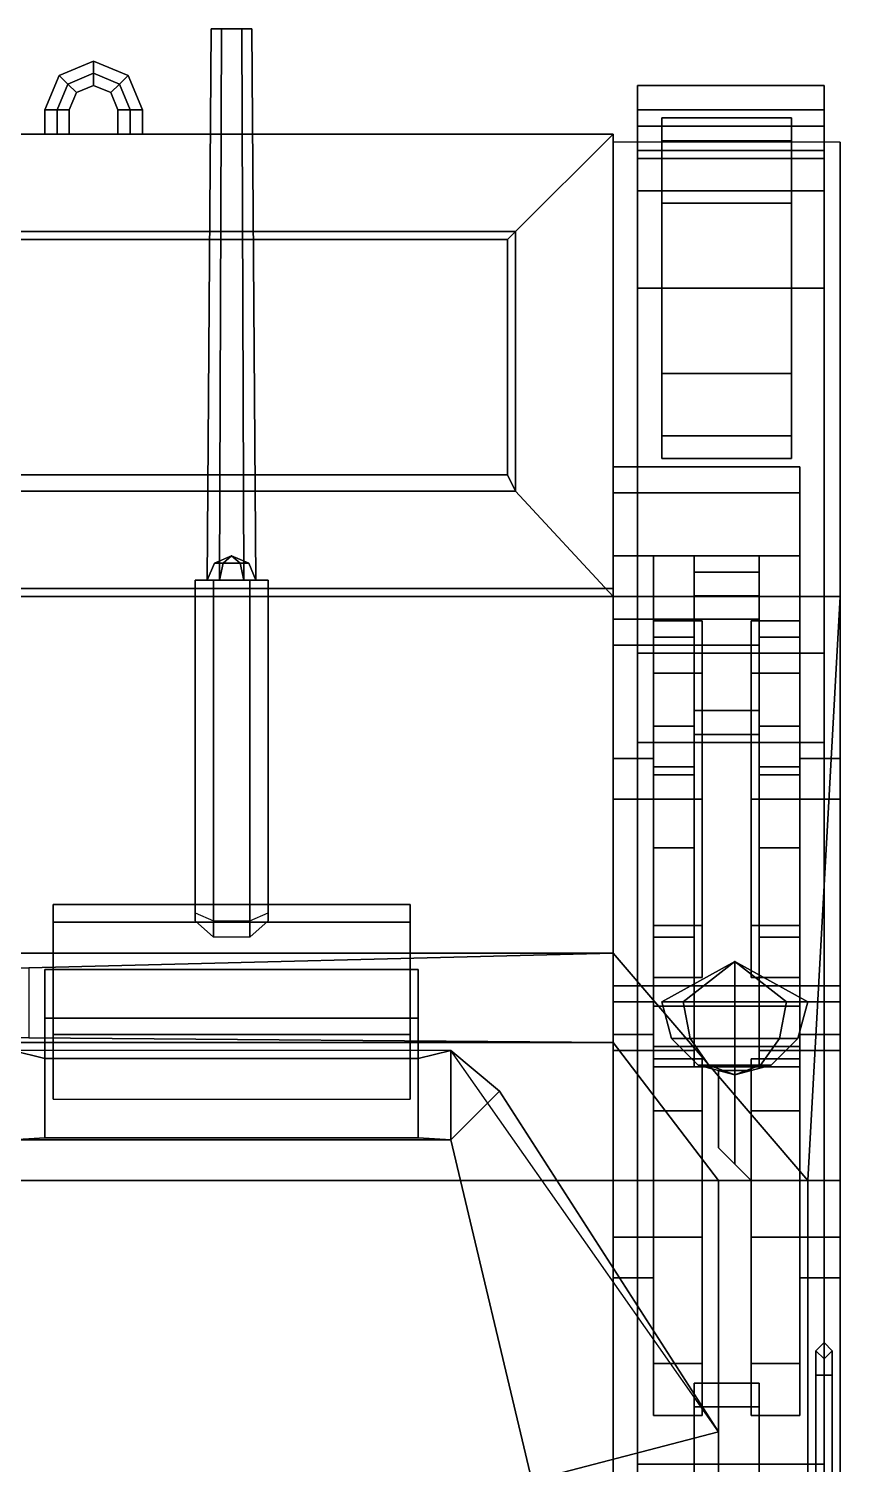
# Model space of a CAD drawing. Header units: millimetres. Extents: x -0.92 to 3, y -1.91 to 7.
# Drawn here: x -0.08 to 0.92, y 0.15 to 1.92 of the extents above; entities that cross this region are included whole.
import ezdxf

# ---------------------------------------------------------------- set-up
doc = ezdxf.new("R2010")
doc.units = ezdxf.units.MM
for name, color, linetype in [('gun', 1, 'Continuous'), ('mudguards', 6, 'Continuous'), ('sleeve', 5, 'Continuous'), ('suspension', 5, 'Continuous'), ('tracks', 3, 'Continuous'), ('turret', 2, 'Continuous'), ('wheels', 2, 'Continuous')]:
    doc.layers.add(name, color=color, linetype=linetype)

msp = doc.modelspace()

# ---------------------------------------------------------------- linework, layer by layer
for points in [[(0, 1.865, 0.635), (0, 1.88, 0.62), (-0.0424, 1.8624, 0.62), (-0.0318, 1.8518, 0.635)], [(0, 1.88, 0.62), (0, 1.865, 0.605), (-0.0318, 1.8518, 0.605), (-0.0424, 1.8624, 0.62)], [(0.0318, 1.8518, 0.635), (0.0424, 1.8624, 0.62), (0, 1.88, 0.62), (0, 1.865, 0.635)], [(0.0424, 1.8624, 0.62), (0.0318, 1.8518, 0.605), (0, 1.865, 0.605), (0, 1.88, 0.62)], [(-0.0318, 1.8518, 0.635), (-0.0424, 1.8624, 0.62), (-0.06, 1.82, 0.62), (-0.045, 1.82, 0.635)], [(-0.0424, 1.8624, 0.62), (-0.0318, 1.8518, 0.605), (-0.045, 1.82, 0.605), (-0.06, 1.82, 0.62)], [(0, 1.865, 0.605), (0, 1.85, 0.62), (-0.0212, 1.8412, 0.62), (-0.0318, 1.8518, 0.605)], [(0, 1.85, 0.62), (0, 1.865, 0.635), (-0.0318, 1.8518, 0.635), (-0.0212, 1.8412, 0.62)], [(0.0318, 1.8518, 0.605), (0.0212, 1.8412, 0.62), (0, 1.85, 0.62), (0, 1.865, 0.605)], [(0.0212, 1.8412, 0.62), (0.0318, 1.8518, 0.635), (0, 1.865, 0.635), (0, 1.85, 0.62)], [(0.045, 1.82, 0.635), (0.06, 1.82, 0.62), (0.0424, 1.8624, 0.62), (0.0318, 1.8518, 0.635)], [(0.06, 1.82, 0.62), (0.045, 1.82, 0.605), (0.0318, 1.8518, 0.605), (0.0424, 1.8624, 0.62)], [(-0.0318, 1.8518, 0.605), (-0.0212, 1.8412, 0.62), (-0.03, 1.82, 0.62), (-0.045, 1.82, 0.605)], [(-0.0212, 1.8412, 0.62), (-0.0318, 1.8518, 0.635), (-0.045, 1.82, 0.635), (-0.03, 1.82, 0.62)], [(0.045, 1.82, 0.605), (0.03, 1.82, 0.62), (0.0212, 1.8412, 0.62), (0.0318, 1.8518, 0.605)], [(0.03, 1.82, 0.62), (0.045, 1.82, 0.635), (0.0318, 1.8518, 0.635), (0.0212, 1.8412, 0.62)], [(-0.06, 1.82, 0.62), (-0.045, 1.82, 0.605), (-0.045, 1.79, 0.605), (-0.06, 1.79, 0.62)], [(-0.045, 1.82, 0.635), (-0.06, 1.82, 0.62), (-0.06, 1.79, 0.62), (-0.045, 1.79, 0.635)], [(-0.03, 1.82, 0.62), (-0.045, 1.82, 0.635), (-0.045, 1.79, 0.635), (-0.03, 1.79, 0.62)], [(-0.045, 1.82, 0.605), (-0.03, 1.82, 0.62), (-0.03, 1.79, 0.62), (-0.045, 1.79, 0.605)], [(0.03, 1.79, 0.62), (0.045, 1.79, 0.635), (0.045, 1.82, 0.635), (0.03, 1.82, 0.62)], [(0.045, 1.79, 0.605), (0.03, 1.79, 0.62), (0.03, 1.82, 0.62), (0.045, 1.82, 0.605)], [(0.06, 1.79, 0.62), (0.045, 1.79, 0.605), (0.045, 1.82, 0.605), (0.06, 1.82, 0.62)], [(0.045, 1.79, 0.635), (0.06, 1.79, 0.62), (0.06, 1.82, 0.62), (0.045, 1.82, 0.635)], [(0.64, 1.79, 0.55), (0.64, 1.23, 0.36), (-0.64, 1.23, 0.36), (-0.64, 1.79, 0.55)], [(0.64, 1.79, 0.76), (0.64, 1.79, 0.55), (-0.64, 1.79, 0.55), (-0.64, 1.79, 0.76)], [(0.52, 1.67, 0.8042), (0.64, 1.79, 0.76), (-0.64, 1.79, 0.76), (-0.52, 1.67, 0.8042)], [(0.52, 1.35, 0.9221), (0.64, 1.22, 0.97), (0.64, 1.79, 0.76), (0.52, 1.67, 0.8042)], [(0.64, -1.53, 0.83), (0.64, -1.53, 0.36), (0.64, 1.23, 0.36), (0.64, 1.79, 0.55)], [(0.64, -0.42, 0.89), (0.64, -1.53, 0.83), (0.64, 1.79, 0.55), (0.64, 1.79, 0.76)], [(0.64, 0.5, 0.94), (0.64, -0.42, 0.89), (0.64, 1.79, 0.76), (0.64, 0.5, 0.94)], [(0.64, 1.01, 0.96), (0.64, 0.5, 0.94), (0.64, 1.79, 0.76), (0.64, 1.01, 0.96)], [(0.64, 1.22, 0.97), (0.64, 1.01, 0.96), (0.64, 1.79, 0.76), (0.64, 1.22, 0.97)], [(0.51, 1.66, 0.83), (0.52, 1.67, 0.8042), (-0.52, 1.67, 0.8042), (-0.51, 1.66, 0.83)], [(0.51, 1.37, 0.94), (0.52, 1.35, 0.9221), (0.52, 1.67, 0.8042), (0.51, 1.66, 0.83)], [(-0.51, 1.66, 0.83), (-0.51, 1.37, 0.94), (0.51, 1.37, 0.94), (0.51, 1.66, 0.83)], [(-0.51, 1.37, 0.94), (-0.52, 1.35, 0.9221), (0.52, 1.35, 0.9221), (0.51, 1.37, 0.94)], [(-0.52, 1.35, 0.9221), (-0.64, 1.22, 0.97), (0.64, 1.22, 0.97), (0.52, 1.35, 0.9221)], [(0.64, 1.23, 0.36), (0.64, -1.53, 0.36), (-0.64, -1.53, 0.36), (-0.64, 1.23, 0.36)], [(0.64, 0.78, 1.13), (0.64, 1.22, 0.97), (-0.64, 1.22, 0.97), (-0.64, 0.78, 1.13)], [(0.64, 0.78, 0.951), (0.64, 0.78, 0.951), (0.64, 1.22, 0.97), (0.64, 0.78, 1.13)], [(-0.08, 0.7622, 1.19), (0.64, 0.78, 1.13), (-0.64, 0.78, 1.13), (-0.52, 0.7622, 1.19)], [(0.64, 0.67, 1.5), (0.64, 0.78, 1.13), (-0.08, 0.7622, 1.19), (-0.08, 0.6759, 1.48)], [(0.77, 0.5, 1.5), (0.88, 0.5, 0.94), (0.64, 0.78, 1.13), (0.64, 0.67, 1.5)], [(0.88, 0.5, 0.94), (0.64, 0.78, 0.951), (0.64, 0.78, 0.951), (0.64, 0.78, 1.13)], [(0.7, 0.72, 1.28), (0.7264, 0.72, 1.3436), (0.79, 0.77, 1.28)], [(0.7264, 0.72, 1.2164), (0.7, 0.72, 1.28), (0.79, 0.77, 1.28)], [(0.79, 0.72, 1.19), (0.7264, 0.72, 1.2164), (0.79, 0.77, 1.28)], [(0.7264, 0.72, 1.3436), (0.79, 0.72, 1.37), (0.79, 0.77, 1.28)], [(0.8536, 0.72, 1.2164), (0.79, 0.72, 1.19), (0.79, 0.77, 1.28)], [(0.79, 0.72, 1.37), (0.8536, 0.72, 1.3436), (0.79, 0.77, 1.28)], [(0.8536, 0.72, 1.3436), (0.88, 0.72, 1.28), (0.79, 0.77, 1.28)], [(0.88, 0.72, 1.28), (0.8536, 0.72, 1.2164), (0.79, 0.77, 1.28)], [(0.7349, 0.675, 1.3351), (0.7264, 0.72, 1.3436), (0.7, 0.72, 1.28), (0.7121, 0.675, 1.28)], [(0.7121, 0.675, 1.28), (0.7, 0.72, 1.28), (0.7264, 0.72, 1.2164), (0.7349, 0.675, 1.2249)], [(0.7349, 0.675, 1.2249), (0.7264, 0.72, 1.2164), (0.79, 0.72, 1.19), (0.79, 0.675, 1.2021)], [(0.79, 0.675, 1.3579), (0.79, 0.72, 1.37), (0.7264, 0.72, 1.3436), (0.7349, 0.675, 1.3351)], [(0.79, 0.675, 1.2021), (0.79, 0.72, 1.19), (0.8536, 0.72, 1.2164), (0.8451, 0.675, 1.2249)], [(0.8451, 0.675, 1.3351), (0.8536, 0.72, 1.3436), (0.79, 0.72, 1.37), (0.79, 0.675, 1.3579)], [(0.8679, 0.675, 1.28), (0.88, 0.72, 1.28), (0.8536, 0.72, 1.3436), (0.8451, 0.675, 1.3351)], [(0.8451, 0.675, 1.2249), (0.8536, 0.72, 1.2164), (0.88, 0.72, 1.28), (0.8679, 0.675, 1.28)], [(0.64, 0.67, 1.5), (-0.08, 0.6759, 1.48), (-0.52, 0.6759, 1.48), (-0.64, 0.67, 1.5)], [(0.745, 0.6421, 1.28), (0.7121, 0.675, 1.28), (0.7349, 0.675, 1.2249), (0.7582, 0.6421, 1.2482)], [(0.7582, 0.6421, 1.3118), (0.7349, 0.675, 1.3351), (0.7121, 0.675, 1.28), (0.745, 0.6421, 1.28)], [(0.79, 0.6421, 1.325), (0.79, 0.675, 1.3579), (0.7349, 0.675, 1.3351), (0.7582, 0.6421, 1.3118)], [(0.7582, 0.6421, 1.2482), (0.7349, 0.675, 1.2249), (0.79, 0.675, 1.2021), (0.79, 0.6421, 1.235)], [(0.8218, 0.6421, 1.3118), (0.8451, 0.675, 1.3351), (0.79, 0.675, 1.3579), (0.79, 0.6421, 1.325)], [(0.79, 0.6421, 1.235), (0.79, 0.675, 1.2021), (0.8451, 0.675, 1.2249), (0.8218, 0.6421, 1.2482)], [(0.8218, 0.6421, 1.2482), (0.8451, 0.675, 1.2249), (0.8679, 0.675, 1.28), (0.835, 0.6421, 1.28)], [(0.835, 0.6421, 1.28), (0.8679, 0.675, 1.28), (0.8451, 0.675, 1.3351), (0.8218, 0.6421, 1.3118)], [(-0.64, 0.67, 1.5), (-0.77, 0.5, 1.5), (0.77, 0.5, 1.5), (0.64, 0.67, 1.5)], [(0.79, 0.63, 1.28), (0.745, 0.6421, 1.28), (0.7582, 0.6421, 1.2482), (0.79, 0.63, 1.28)], [(0.79, 0.63, 1.28), (0.7582, 0.6421, 1.3118), (0.745, 0.6421, 1.28), (0.79, 0.63, 1.28)], [(0.79, 0.63, 1.28), (0.7582, 0.6421, 1.2482), (0.79, 0.6421, 1.235), (0.79, 0.63, 1.28)], [(0.79, 0.63, 1.28), (0.79, 0.6421, 1.325), (0.7582, 0.6421, 1.3118), (0.79, 0.63, 1.28)], [(0.79, 0.63, 1.28), (0.79, 0.6421, 1.235), (0.8218, 0.6421, 1.2482), (0.79, 0.63, 1.28)], [(0.79, 0.63, 1.28), (0.8218, 0.6421, 1.2482), (0.835, 0.6421, 1.28), (0.79, 0.63, 1.28)], [(0.79, 0.63, 1.28), (0.835, 0.6421, 1.28), (0.8218, 0.6421, 1.3118), (0.79, 0.63, 1.28)], [(0.79, 0.63, 1.28), (0.8218, 0.6421, 1.3118), (0.79, 0.6421, 1.325), (0.79, 0.63, 1.28)], [(0.77, 0.6354, 1.28), (0.79, 0.6354, 1.26), (0.79, 0.52, 1.26), (0.77, 0.54, 1.28)], [(0.79, 0.6354, 1.3), (0.77, 0.6354, 1.28), (0.77, 0.54, 1.28), (0.79, 0.52, 1.3)], [(0.79, 0.6354, 1.26), (0.81, 0.6354, 1.28), (0.81, 0.5, 1.28), (0.79, 0.52, 1.26)], [(0.81, 0.6354, 1.28), (0.79, 0.6354, 1.3), (0.79, 0.52, 1.3), (0.81, 0.5, 1.28)], [(-0.77, 0.5, 1.5), (-0.77, -0.42, 1.5), (0.77, -0.42, 1.5), (0.77, 0.5, 1.5)], [(0.77, -0.42, 1.5), (0.88, -0.42, 0.89), (0.88, 0.5, 0.94), (0.77, 0.5, 1.5)], [(0.9, 0.3, 0.58), (0.89, 0.29, 0.58), (0.89, 0.29, 0.92), (0.9, 0.3, 0.92)], [(0.9, 0.26, 0.54), (0.89, 0.26, 0.55), (0.89, 0.29, 0.58), (0.9, 0.3, 0.58)], [(0.89, 0.29, 0.58), (0.9, 0.28, 0.58), (0.9, 0.28, 0.92), (0.89, 0.29, 0.92)], [(0.89, 0.26, 0.55), (0.9, 0.26, 0.56), (0.9, 0.28, 0.58), (0.89, 0.29, 0.58)], [(0.91, 0.29, 0.58), (0.9, 0.3, 0.58), (0.9, 0.3, 0.92), (0.91, 0.29, 0.92)], [(0.91, 0.26, 0.55), (0.9, 0.26, 0.54), (0.9, 0.3, 0.58), (0.91, 0.29, 0.58)], [(0.9, 0.28, 0.58), (0.91, 0.29, 0.58), (0.91, 0.29, 0.92), (0.9, 0.28, 0.92)], [(0.9, 0.26, 0.56), (0.91, 0.26, 0.55), (0.91, 0.29, 0.58), (0.9, 0.28, 0.58)], [(0.89, -0.11, 0.55), (0.9, -0.11, 0.56), (0.9, 0.26, 0.56), (0.89, 0.26, 0.55)], [(0.9, -0.11, 0.54), (0.89, -0.11, 0.55), (0.89, 0.26, 0.55), (0.9, 0.26, 0.54)], [(0.9, -0.11, 0.56), (0.91, -0.11, 0.55), (0.91, 0.26, 0.55), (0.9, 0.26, 0.56)], [(0.91, -0.11, 0.55), (0.9, -0.11, 0.54), (0.9, 0.26, 0.54), (0.91, 0.26, 0.55)]]:
    msp.add_3dface(points)
at = {"layer": 'gun'}
for points in [[(0.155, 1.24, 1.744), (0.14, 1.24, 1.77), (0.145, 1.92, 1.77), (0.1575, 1.92, 1.7483)], [(0.14, 1.24, 1.77), (0.155, 1.24, 1.796), (0.1575, 1.92, 1.7917), (0.145, 1.92, 1.77)], [(0.1575, 1.92, 1.7917), (0.1825, 1.92, 1.7917), (0.195, 1.92, 1.77), (0.145, 1.92, 1.77)], [(0.145, 1.92, 1.77), (0.195, 1.92, 1.77), (0.1825, 1.92, 1.7483), (0.1575, 1.92, 1.7483)], [(0.185, 1.24, 1.744), (0.155, 1.24, 1.744), (0.1575, 1.92, 1.7483), (0.1825, 1.92, 1.7483)], [(0.155, 1.24, 1.796), (0.185, 1.24, 1.796), (0.1825, 1.92, 1.7917), (0.1575, 1.92, 1.7917)], [(0.2, 1.24, 1.77), (0.185, 1.24, 1.744), (0.1825, 1.92, 1.7483), (0.195, 1.92, 1.77)], [(0.185, 1.24, 1.796), (0.2, 1.24, 1.77), (0.195, 1.92, 1.77), (0.1825, 1.92, 1.7917)]]:
    msp.add_3dface(points, dxfattribs=at)
at = {"layer": 'mudguards'}
for points in [[(0.64, 1.78, 1), (0.64, 1.22, 0.97), (0.92, 1.22, 0.97), (0.92, 1.78, 1)], [(0.64, 1.78, 1), (0.64, 1.22, 0.97), (0.64, 1.22, 0.97), (0.64, 1.7021, 0.7924)], [(0.64, 1.7021, 0.7924), (0.64, 1.22, 0.97), (0.64, 1.22, 0.97), (0.64, 1.78, 1)], [(0.92, 1.22, 0.97), (0.92, 1.22, 0.91), (0.92, 1.71, 0.94), (0.92, 1.78, 1)], [(0.64, 1.22, 0.97), (0.64, 0.78, 0.951), (0.88, 0.5, 0.94), (0.92, 1.22, 0.97)], [(0.92, 1.22, 0.97), (0.88, 0.5, 0.94), (0.92, 0.5, 0.94), (0.92, 1.22, 0.97)], [(0.92, 0.5, 0.94), (0.92, 0.54, 0.88), (0.92, 1.22, 0.91), (0.92, 1.22, 0.97)], [(0.92, -0.42, 0.89), (0.92, -0.42, 0.84), (0.92, 0.54, 0.88), (0.92, 0.5, 0.94)], [(0.88, 0.5, 0.94), (0.88, -0.42, 0.89), (0.92, -0.42, 0.89), (0.92, 0.5, 0.94)]]:
    msp.add_3dface(points, dxfattribs=at)
at = {"layer": 'sleeve'}
for points in [[(0.1488, 1.2612, 1.7), (0.14, 1.24, 1.7), (0.155, 1.24, 1.726), (0.1594, 1.2612, 1.7184)], [(0.1594, 1.2612, 1.6816), (0.155, 1.24, 1.674), (0.14, 1.24, 1.7), (0.1488, 1.2612, 1.7)], [(0.17, 1.27, 1.7), (0.1488, 1.2612, 1.7), (0.1594, 1.2612, 1.7184), (0.17, 1.27, 1.7)], [(0.17, 1.27, 1.7), (0.1594, 1.2612, 1.6816), (0.1488, 1.2612, 1.7), (0.17, 1.27, 1.7)], [(0.1594, 1.2612, 1.7184), (0.155, 1.24, 1.726), (0.185, 1.24, 1.726), (0.1806, 1.2612, 1.7184)], [(0.1806, 1.2612, 1.6816), (0.185, 1.24, 1.674), (0.155, 1.24, 1.674), (0.1594, 1.2612, 1.6816)], [(0.17, 1.27, 1.7), (0.1594, 1.2612, 1.7184), (0.1806, 1.2612, 1.7184), (0.17, 1.27, 1.7)], [(0.17, 1.27, 1.7), (0.1806, 1.2612, 1.6816), (0.1594, 1.2612, 1.6816), (0.17, 1.27, 1.7)], [(0.17, 1.27, 1.7), (0.1806, 1.2612, 1.7184), (0.1912, 1.2612, 1.7), (0.17, 1.27, 1.7)], [(0.17, 1.27, 1.7), (0.1912, 1.2612, 1.7), (0.1806, 1.2612, 1.6816), (0.17, 1.27, 1.7)], [(0.1806, 1.2612, 1.7184), (0.185, 1.24, 1.726), (0.2, 1.24, 1.7), (0.1912, 1.2612, 1.7)], [(0.1912, 1.2612, 1.7), (0.2, 1.24, 1.7), (0.185, 1.24, 1.674), (0.1806, 1.2612, 1.6816)], [(0.1475, 1.24, 1.819), (0.125, 1.24, 1.78), (0.125, 0.83, 1.78), (0.1475, 0.82, 1.819)], [(0.125, 1.24, 1.7), (0.1475, 1.24, 1.661), (0.1475, 0.8, 1.661), (0.125, 0.82, 1.7)], [(0.125, 1.24, 1.78), (0.125, 1.24, 1.7), (0.125, 0.82, 1.7), (0.125, 0.83, 1.78)], [(0.215, 1.24, 1.78), (0.125, 1.24, 1.78), (0.1475, 1.24, 1.819), (0.1925, 1.24, 1.819)], [(0.215, 1.24, 1.7), (0.125, 1.24, 1.7), (0.125, 1.24, 1.78), (0.215, 1.24, 1.78)], [(0.1925, 1.24, 1.661), (0.1475, 1.24, 1.661), (0.125, 1.24, 1.7), (0.215, 1.24, 1.7)], [(0.1925, 1.24, 1.819), (0.1475, 1.24, 1.819), (0.1475, 0.82, 1.819), (0.1925, 0.82, 1.819)], [(0.1475, 1.24, 1.661), (0.1925, 1.24, 1.661), (0.1925, 0.8, 1.661), (0.1475, 0.8, 1.661)], [(0.215, 1.24, 1.78), (0.1925, 1.24, 1.819), (0.1925, 0.82, 1.819), (0.215, 0.83, 1.78)], [(0.1925, 1.24, 1.661), (0.215, 1.24, 1.7), (0.215, 0.82, 1.7), (0.1925, 0.8, 1.661)], [(0.215, 1.24, 1.7), (0.215, 1.24, 1.78), (0.215, 0.83, 1.78), (0.215, 0.82, 1.7)], [(0.39, 0.8186, 1.83), (0.39, 0.84, 1.75), (-0.05, 0.84, 1.75), (-0.05, 0.8186, 1.83)], [(0.39, 0.84, 1.75), (0.39, 0.8186, 1.67), (-0.05, 0.8186, 1.67), (-0.05, 0.84, 1.75)], [(-0.05, 0.76, 1.8886), (-0.05, 0.8186, 1.83), (-0.05, 0.84, 1.75), (-0.05, 0.8186, 1.67)], [(0.39, 0.8186, 1.67), (0.39, 0.84, 1.75), (0.39, 0.8186, 1.83), (0.39, 0.76, 1.8886)], [(0.39, 0.76, 1.8886), (0.39, 0.8186, 1.83), (-0.05, 0.8186, 1.83), (-0.05, 0.76, 1.8886)], [(0.39, 0.8186, 1.67), (0.39, 0.76, 1.6114), (-0.05, 0.76, 1.6114), (-0.05, 0.8186, 1.67)], [(-0.05, 0.68, 1.91), (-0.05, 0.76, 1.8886), (-0.05, 0.8186, 1.67), (-0.05, 0.76, 1.6114)], [(0.39, 0.76, 1.6114), (0.39, 0.8186, 1.67), (0.39, 0.76, 1.8886), (0.39, 0.68, 1.91)], [(0.39, 0.68, 1.91), (0.39, 0.76, 1.8886), (-0.05, 0.76, 1.8886), (-0.05, 0.68, 1.91)], [(0.39, 0.76, 1.6114), (0.39, 0.68, 1.59), (-0.05, 0.68, 1.59), (-0.05, 0.76, 1.6114)], [(-0.05, 0.6, 1.8886), (-0.05, 0.68, 1.91), (-0.05, 0.76, 1.6114), (-0.05, 0.68, 1.59)], [(0.39, 0.68, 1.59), (0.39, 0.76, 1.6114), (0.39, 0.68, 1.91), (0.39, 0.6, 1.8886)], [(0.39, 0.6, 1.8886), (0.39, 0.68, 1.91), (-0.05, 0.68, 1.91), (-0.05, 0.6, 1.8886)]]:
    msp.add_3dface(points, dxfattribs=at)
at = {"layer": 'suspension'}
for points in [[(0.87, 1.3478, 0.5578), (0.87, 1.38, 0.48), (0.64, 1.38, 0.48), (0.64, 1.3478, 0.5578)], [(0.87, 1.38, 0.48), (0.87, 1.3478, 0.4022), (0.64, 1.3478, 0.4022), (0.64, 1.38, 0.48)], [(0.87, 1.27, 0.59), (0.87, 1.3478, 0.4022), (0.87, 1.38, 0.48), (0.87, 1.3478, 0.5578)], [(0.87, 1.27, 0.59), (0.87, 1.3478, 0.5578), (0.64, 1.3478, 0.5578), (0.64, 1.27, 0.59)], [(0.87, 1.3478, 0.4022), (0.87, 1.27, 0.37), (0.64, 1.27, 0.37), (0.64, 1.3478, 0.4022)], [(0.87, 1.27, 0.59), (0.87, 1.27, 0.59), (0.87, 1.27, 0.37), (0.87, 1.3478, 0.4022)], [(0.82, 1.1922, 0.5578), (0.82, 1.27, 0.59), (0.64, 1.27, 0.59), (0.64, 1.1922, 0.5578)], [(0.82, 1.27, 0.37), (0.82, 1.1922, 0.4022), (0.64, 1.1922, 0.4022), (0.64, 1.27, 0.37)], [(0.69, 1.27, 0.37), (0.69, 1.19, 0.38), (0.69, 1.17, 0.66), (0.69, 1.27, 0.59)], [(0.74, 1.27, 0.37), (0.74, 1.19, 0.38), (0.69, 1.19, 0.38), (0.69, 1.27, 0.37)], [(0.69, 1.27, 0.59), (0.69, 1.17, 0.66), (0.74, 1.17, 0.66), (0.74, 1.27, 0.59)], [(0.74, 1.17, 0.66), (0.74, 1.19, 0.38), (0.74, 1.27, 0.37), (0.74, 1.27, 0.59)], [(0.82, 1.27, 0.37), (0.82, 1.19, 0.38), (0.82, 1.17, 0.66), (0.82, 1.27, 0.59)], [(0.87, 1.27, 0.37), (0.87, 1.19, 0.38), (0.82, 1.19, 0.38), (0.82, 1.27, 0.37)], [(0.82, 1.27, 0.59), (0.82, 1.17, 0.66), (0.87, 1.17, 0.66), (0.87, 1.27, 0.59)], [(0.87, 1.17, 0.66), (0.87, 1.19, 0.38), (0.87, 1.27, 0.37), (0.87, 1.27, 0.59)], [(0.82, 1.16, 0.48), (0.82, 1.1922, 0.5578), (0.64, 1.1922, 0.5578), (0.64, 1.16, 0.48)], [(0.82, 1.1922, 0.4022), (0.82, 1.16, 0.48), (0.64, 1.16, 0.48), (0.64, 1.1922, 0.4022)], [(0.69, 1.19, 0.38), (0.69, 1.06, 0.46), (0.69, 1, 0.66), (0.69, 1.17, 0.66)], [(0.74, 1.19, 0.38), (0.74, 1.06, 0.46), (0.69, 1.06, 0.46), (0.69, 1.19, 0.38)], [(0.74, 1, 0.66), (0.74, 1.06, 0.46), (0.74, 1.19, 0.38), (0.74, 1.17, 0.66)], [(0.82, 1.19, 0.38), (0.82, 1.06, 0.46), (0.82, 1, 0.66), (0.82, 1.17, 0.66)], [(0.87, 1.19, 0.38), (0.87, 1.06, 0.46), (0.82, 1.06, 0.46), (0.82, 1.19, 0.38)], [(0.87, 1, 0.66), (0.87, 1.06, 0.46), (0.87, 1.19, 0.38), (0.87, 1.17, 0.66)], [(0.69, 1.17, 0.66), (0.69, 1, 0.66), (0.74, 1, 0.66), (0.74, 1.17, 0.66)], [(0.82, 1.17, 0.66), (0.82, 1, 0.66), (0.87, 1, 0.66), (0.87, 1.17, 0.66)], [(0.69, 1.06, 0.46), (0.69, 1.01, 0.47), (0.69, 0.91, 0.64), (0.69, 1, 0.66)], [(0.74, 1.06, 0.46), (0.74, 1.01, 0.47), (0.69, 1.01, 0.47), (0.69, 1.06, 0.46)], [(0.74, 0.91, 0.64), (0.74, 1.01, 0.47), (0.74, 1.06, 0.46), (0.74, 1, 0.66)], [(0.82, 1.06, 0.46), (0.82, 1.01, 0.47), (0.82, 0.91, 0.64), (0.82, 1, 0.66)], [(0.87, 1.06, 0.46), (0.87, 1.01, 0.47), (0.82, 1.01, 0.47), (0.82, 1.06, 0.46)], [(0.87, 0.91, 0.64), (0.87, 1.01, 0.47), (0.87, 1.06, 0.46), (0.87, 1, 0.66)], [(0.64, 1.02, 0.23), (0.64, 0.97, 0.19), (0.64, 0.97, 0.29), (0.64, 1.02, 0.25)], [(0.64, 1.02, 0.25), (0.64, 0.97, 0.29), (0.69, 0.97, 0.29), (0.69, 1.02, 0.25)], [(0.69, 1.02, 0.25), (0.69, 1.02, 0.23), (0.64, 1.02, 0.23), (0.64, 1.02, 0.25)], [(0.69, 1.02, 0.23), (0.69, 0.97, 0.19), (0.64, 0.97, 0.19), (0.64, 1.02, 0.23)], [(0.69, 0.97, 0.29), (0.69, 0.97, 0.19), (0.69, 1.02, 0.23), (0.69, 1.02, 0.25)], [(0.69, 1.01, 0.47), (0.69, 0.91, 0.47), (0.69, 0.75, 0.56), (0.69, 0.91, 0.64)], [(0.74, 1.01, 0.47), (0.74, 0.91, 0.47), (0.69, 0.91, 0.47), (0.69, 1.01, 0.47)], [(0.74, 0.75, 0.56), (0.74, 0.91, 0.47), (0.74, 1.01, 0.47), (0.74, 0.91, 0.64)], [(0.82, 1.01, 0.47), (0.82, 0.91, 0.47), (0.82, 0.75, 0.56), (0.82, 0.91, 0.64)], [(0.87, 1.01, 0.47), (0.87, 0.91, 0.47), (0.82, 0.91, 0.47), (0.82, 1.01, 0.47)], [(0.87, 1.02, 0.25), (0.87, 0.97, 0.29), (0.92, 0.97, 0.29), (0.92, 1.02, 0.25)], [(0.87, 1.02, 0.23), (0.87, 0.97, 0.19), (0.87, 0.97, 0.29), (0.87, 1.02, 0.25)], [(0.92, 1.02, 0.23), (0.92, 0.97, 0.19), (0.87, 0.97, 0.19), (0.87, 1.02, 0.23)], [(0.92, 1.02, 0.25), (0.92, 1.02, 0.23), (0.87, 1.02, 0.23), (0.87, 1.02, 0.25)], [(0.87, 0.75, 0.56), (0.87, 0.91, 0.47), (0.87, 1.01, 0.47), (0.87, 0.91, 0.64)], [(0.92, 0.97, 0.29), (0.92, 0.97, 0.19), (0.92, 1.02, 0.23), (0.92, 1.02, 0.25)], [(0.69, 1, 0.66), (0.69, 0.91, 0.64), (0.74, 0.91, 0.64), (0.74, 1, 0.66)], [(0.82, 1, 0.66), (0.82, 0.91, 0.64), (0.87, 0.91, 0.64), (0.87, 1, 0.66)], [(0.64, 0.97, 0.19), (0.64, 0.74, 0.15), (0.64, 0.72, 0.41), (0.64, 0.97, 0.29)], [(0.69, 0.97, 0.19), (0.69, 0.74, 0.15), (0.64, 0.74, 0.15), (0.64, 0.97, 0.19)], [(0.64, 0.97, 0.29), (0.64, 0.72, 0.41), (0.69, 0.72, 0.41), (0.69, 0.97, 0.29)], [(0.69, 0.72, 0.41), (0.69, 0.74, 0.15), (0.69, 0.97, 0.19), (0.69, 0.97, 0.29)], [(0.92, 0.97, 0.19), (0.92, 0.74, 0.15), (0.87, 0.74, 0.15), (0.87, 0.97, 0.19)], [(0.87, 0.97, 0.19), (0.87, 0.74, 0.15), (0.87, 0.72, 0.41), (0.87, 0.97, 0.29)], [(0.87, 0.97, 0.29), (0.87, 0.72, 0.41), (0.92, 0.72, 0.41), (0.92, 0.97, 0.29)], [(0.92, 0.72, 0.41), (0.92, 0.74, 0.15), (0.92, 0.97, 0.19), (0.92, 0.97, 0.29)], [(0.69, 0.91, 0.47), (0.69, 0.8, 0.41), (0.69, 0.66, 0.43), (0.69, 0.75, 0.56)], [(0.74, 0.91, 0.47), (0.74, 0.8, 0.41), (0.69, 0.8, 0.41), (0.69, 0.91, 0.47)], [(0.69, 0.91, 0.64), (0.69, 0.75, 0.56), (0.74, 0.75, 0.56), (0.74, 0.91, 0.64)], [(0.74, 0.66, 0.43), (0.74, 0.8, 0.41), (0.74, 0.91, 0.47), (0.74, 0.75, 0.56)], [(0.82, 0.91, 0.47), (0.82, 0.8, 0.41), (0.82, 0.66, 0.43), (0.82, 0.75, 0.56)], [(0.87, 0.91, 0.47), (0.87, 0.8, 0.41), (0.82, 0.8, 0.41), (0.82, 0.91, 0.47)], [(0.82, 0.91, 0.64), (0.82, 0.75, 0.56), (0.87, 0.75, 0.56), (0.87, 0.91, 0.64)], [(0.87, 0.66, 0.43), (0.87, 0.8, 0.41), (0.87, 0.91, 0.47), (0.87, 0.75, 0.56)], [(0.74, 0.8, 0.41), (0.74, 0.74, 0.34), (0.69, 0.74, 0.34), (0.69, 0.8, 0.41)], [(0.69, 0.8, 0.41), (0.69, 0.74, 0.34), (0.69, 0.64, 0.34), (0.69, 0.66, 0.43)], [(0.74, 0.64, 0.34), (0.74, 0.74, 0.34), (0.74, 0.8, 0.41), (0.74, 0.66, 0.43)], [(0.87, 0.8, 0.41), (0.87, 0.74, 0.34), (0.82, 0.74, 0.34), (0.82, 0.8, 0.41)], [(0.82, 0.8, 0.41), (0.82, 0.74, 0.34), (0.82, 0.64, 0.34), (0.82, 0.66, 0.43)], [(0.87, 0.64, 0.34), (0.87, 0.74, 0.34), (0.87, 0.8, 0.41), (0.87, 0.66, 0.43)], [(0.69, 0.75, 0.56), (0.69, 0.66, 0.43), (0.74, 0.66, 0.43), (0.74, 0.75, 0.56)], [(0.82, 0.75, 0.56), (0.82, 0.66, 0.43), (0.87, 0.66, 0.43), (0.87, 0.75, 0.56)], [(0.64, 0.72, 0.41), (0.64, 0.74, 0.15), (0.64, 0.66, 0.15), (0.64, 0.68, 0.41)], [(0.64, 0.66, 0.15), (0.64, 0.74, 0.15), (0.69, 0.74, 0.15), (0.69, 0.66, 0.15)], [(0.69, 0.66, 0.15), (0.69, 0.74, 0.15), (0.69, 0.72, 0.41), (0.69, 0.68, 0.41)], [(0.69, 0.74, 0.34), (0.69, 0.715, 0.3833), (0.87, 0.715, 0.3833), (0.87, 0.74, 0.34)], [(0.69, 0.715, 0.2967), (0.69, 0.74, 0.34), (0.87, 0.74, 0.34), (0.87, 0.715, 0.2967)], [(0.87, 0.72, 0.41), (0.87, 0.74, 0.15), (0.87, 0.66, 0.15), (0.87, 0.68, 0.41)], [(0.87, 0.66, 0.15), (0.87, 0.74, 0.15), (0.92, 0.74, 0.15), (0.92, 0.66, 0.15)], [(0.92, 0.66, 0.15), (0.92, 0.74, 0.15), (0.92, 0.72, 0.41), (0.92, 0.68, 0.41)], [(0.69, 0.68, 0.41), (0.69, 0.72, 0.41), (0.64, 0.72, 0.41), (0.64, 0.68, 0.41)], [(0.69, 0.665, 0.2967), (0.69, 0.715, 0.2967), (0.87, 0.715, 0.2967), (0.87, 0.665, 0.2967)], [(0.69, 0.715, 0.3833), (0.69, 0.665, 0.3833), (0.87, 0.665, 0.3833), (0.87, 0.715, 0.3833)], [(0.92, 0.68, 0.41), (0.92, 0.72, 0.41), (0.87, 0.72, 0.41), (0.87, 0.68, 0.41)], [(0.64, 0.68, 0.41), (0.64, 0.66, 0.15), (0.64, 0.43, 0.19), (0.64, 0.43, 0.29)], [(0.69, 0.43, 0.29), (0.69, 0.68, 0.41), (0.64, 0.68, 0.41), (0.64, 0.43, 0.29)], [(0.69, 0.43, 0.19), (0.69, 0.66, 0.15), (0.69, 0.68, 0.41), (0.69, 0.43, 0.29)], [(0.87, 0.68, 0.41), (0.87, 0.66, 0.15), (0.87, 0.43, 0.19), (0.87, 0.43, 0.29)], [(0.92, 0.43, 0.29), (0.92, 0.68, 0.41), (0.87, 0.68, 0.41), (0.87, 0.43, 0.29)], [(0.92, 0.43, 0.19), (0.92, 0.66, 0.15), (0.92, 0.68, 0.41), (0.92, 0.43, 0.29)], [(0.64, 0.43, 0.19), (0.64, 0.66, 0.15), (0.69, 0.66, 0.15), (0.69, 0.43, 0.19)], [(0.69, 0.665, 0.3833), (0.69, 0.64, 0.34), (0.87, 0.64, 0.34), (0.87, 0.665, 0.3833)], [(0.69, 0.64, 0.34), (0.69, 0.665, 0.2967), (0.87, 0.665, 0.2967), (0.87, 0.64, 0.34)], [(0.69, 0.66, 0.43), (0.69, 0.64, 0.34), (0.74, 0.64, 0.34), (0.74, 0.66, 0.43)], [(0.82, 0.66, 0.43), (0.82, 0.64, 0.34), (0.87, 0.64, 0.34), (0.87, 0.66, 0.43)], [(0.87, 0.43, 0.19), (0.87, 0.66, 0.15), (0.92, 0.66, 0.15), (0.92, 0.43, 0.19)], [(0.69, 0.38, 0.25), (0.69, 0.43, 0.29), (0.64, 0.43, 0.29), (0.64, 0.38, 0.25)], [(0.64, 0.43, 0.29), (0.64, 0.43, 0.19), (0.64, 0.38, 0.23), (0.64, 0.38, 0.25)], [(0.64, 0.38, 0.23), (0.64, 0.43, 0.19), (0.69, 0.43, 0.19), (0.69, 0.38, 0.23)], [(0.69, 0.38, 0.23), (0.69, 0.43, 0.19), (0.69, 0.43, 0.29), (0.69, 0.38, 0.25)], [(0.87, 0.43, 0.29), (0.87, 0.43, 0.19), (0.87, 0.38, 0.23), (0.87, 0.38, 0.25)], [(0.92, 0.38, 0.25), (0.92, 0.43, 0.29), (0.87, 0.43, 0.29), (0.87, 0.38, 0.25)], [(0.87, 0.38, 0.23), (0.87, 0.43, 0.19), (0.92, 0.43, 0.19), (0.92, 0.38, 0.23)], [(0.92, 0.38, 0.23), (0.92, 0.43, 0.19), (0.92, 0.43, 0.29), (0.92, 0.38, 0.25)], [(0.64, 0.38, 0.25), (0.64, 0.38, 0.23), (0.69, 0.38, 0.23), (0.69, 0.38, 0.25)], [(0.87, 0.38, 0.25), (0.87, 0.38, 0.23), (0.92, 0.38, 0.23), (0.92, 0.38, 0.25)]]:
    msp.add_3dface(points, dxfattribs=at)
at = {"layer": 'tracks'}
for points in [[(0.67, 1.85, 0.71), (0.67, 1.85, 0.58), (0.67, 1.82, 0.59), (0.67, 1.82, 0.7)], [(0.9, 1.85, 0.71), (0.9, 1.85, 0.58), (0.67, 1.85, 0.58), (0.67, 1.85, 0.71)], [(0.67, 1.85, 0.58), (0.67, 1.76, 0.47), (0.67, 1.72, 0.47), (0.67, 1.82, 0.59)], [(0.9, 1.85, 0.58), (0.9, 1.76, 0.47), (0.67, 1.76, 0.47), (0.67, 1.85, 0.58)], [(0.9, 1.8, 0.82), (0.9, 1.85, 0.71), (0.67, 1.85, 0.71), (0.67, 1.8, 0.82)], [(0.67, 1.8, 0.82), (0.67, 1.85, 0.71), (0.67, 1.82, 0.7), (0.67, 1.77, 0.81)], [(0.9, 1.82, 0.59), (0.9, 1.85, 0.58), (0.9, 1.85, 0.71), (0.9, 1.82, 0.7)], [(0.9, 1.72, 0.47), (0.9, 1.76, 0.47), (0.9, 1.85, 0.58), (0.9, 1.82, 0.59)], [(0.9, 1.82, 0.7), (0.9, 1.85, 0.71), (0.9, 1.8, 0.82), (0.9, 1.77, 0.81)], [(0.67, 1.82, 0.7), (0.67, 1.82, 0.59), (0.9, 1.82, 0.59), (0.9, 1.82, 0.7)], [(0.67, 1.82, 0.59), (0.67, 1.72, 0.47), (0.9, 1.72, 0.47), (0.9, 1.82, 0.59)], [(0.67, 1.77, 0.81), (0.67, 1.82, 0.7), (0.9, 1.82, 0.7), (0.9, 1.77, 0.81)], [(0.67, 1.6, 0.91), (0.67, 1.8, 0.82), (0.67, 1.77, 0.81), (0.67, 1.6, 0.88)], [(0.9, 1.6, 0.91), (0.9, 1.8, 0.82), (0.67, 1.8, 0.82), (0.67, 1.6, 0.91)], [(0.9, 1.77, 0.81), (0.9, 1.8, 0.82), (0.9, 1.6, 0.91), (0.9, 1.6, 0.88)], [(0.67, 1.6, 0.88), (0.67, 1.77, 0.81), (0.9, 1.77, 0.81), (0.9, 1.6, 0.88)], [(0.67, 1.76, 0.47), (0.67, 1.04), (0.67, 1.04, 0.03), (0.67, 1.72, 0.47)], [(0.9, 1.76, 0.47), (0.9, 1.04), (0.67, 1.04), (0.67, 1.76, 0.47)], [(0.9, 1.04, 0.03), (0.9, 1.04), (0.9, 1.76, 0.47), (0.9, 1.72, 0.47)], [(0.67, 1.72, 0.47), (0.67, 1.04, 0.03), (0.9, 1.04, 0.03), (0.9, 1.72, 0.47)], [(0.67, 1.15, 0.9), (0.67, 1.6, 0.91), (0.67, 1.6, 0.88), (0.67, 1.15, 0.87)], [(0.9, 1.15, 0.9), (0.9, 1.6, 0.91), (0.67, 1.6, 0.91), (0.67, 1.15, 0.9)], [(0.67, 1.15, 0.87), (0.67, 1.6, 0.88), (0.9, 1.6, 0.88), (0.9, 1.15, 0.87)], [(0.9, 1.6, 0.88), (0.9, 1.6, 0.91), (0.9, 1.15, 0.9), (0.9, 1.15, 0.87)], [(0.9, 0.15, 0.84), (0.9, 1.15, 0.9), (0.67, 1.15, 0.9), (0.67, 0.15, 0.84)], [(0.67, 0.15, 0.84), (0.67, 1.15, 0.9), (0.67, 1.15, 0.87), (0.67, 0.15, 0.81)], [(0.67, 0.15, 0.81), (0.67, 1.15, 0.87), (0.9, 1.15, 0.87), (0.9, 0.15, 0.81)], [(0.9, 1.15, 0.87), (0.9, 1.15, 0.9), (0.9, 0.15, 0.84), (0.9, 0.15, 0.81)], [(0.67, 1.04), (0.67, -1.61), (0.67, -1.61, 0.03), (0.67, 1.04, 0.03)], [(0.9, 1.04), (0.9, -1.61), (0.67, -1.61), (0.67, 1.04)], [(0.67, 1.04, 0.03), (0.67, -1.61, 0.03), (0.9, -1.61, 0.03), (0.9, 1.04, 0.03)], [(0.9, -1.61, 0.03), (0.9, -1.61), (0.9, 1.04), (0.9, 1.04, 0.03)]]:
    msp.add_3dface(points, dxfattribs=at)
at = {"layer": 'turret'}
for points in [[(-0.06, 0.76, 1.59), (-0.06, 0.6505, 1.54), (-0.06, 0.5524, 1.95), (-0.06, 0.7, 1.92)], [(0.4, 0.7, 1.92), (0.4, 0.76, 1.59), (-0.06, 0.76, 1.59), (-0.06, 0.7, 1.92)], [(0.4, 0.76, 1.59), (0.4, 0.6505, 1.54), (-0.06, 0.6505, 1.54), (-0.06, 0.76, 1.59)], [(0.4, 0.5524, 1.95), (0.4, 0.6505, 1.54), (0.4, 0.76, 1.59), (0.4, 0.7, 1.92)], [(-0.06, 0.7, 1.92), (-0.06, 0.5524, 1.95), (0.4, 0.5524, 1.95), (0.4, 0.7, 1.92)], [(0.4, 0.6505, 1.54), (0.44, 0.66, 1.5), (-0.1, 0.66, 1.5), (-0.06, 0.6505, 1.54)], [(-0.06, 0.6505, 1.54), (-0.1, 0.66, 1.5), (-0.1, 0.55, 1.96), (-0.06, 0.5524, 1.95)], [(0.4, 0.5524, 1.95), (0.44, 0.55, 1.96), (0.44, 0.66, 1.5), (0.4, 0.6505, 1.54)], [(0.77, 0.19, 1.5), (0.77, 0.19, 1.5), (0.44, 0.66, 1.5), (0.5, 0.61, 1.71)], [(0.44, 0.55, 1.96), (0.5, 0.61, 1.71), (0.5, 0.61, 1.71), (0.44, 0.66, 1.5)], [(0.54, 0.13, 1.99), (0.77, 0.19, 1.5), (0.5, 0.61, 1.71), (0.44, 0.55, 1.96)], [(-0.1, 0.55, 1.96), (-0.2, 0.13, 1.99), (0.54, 0.13, 1.99), (0.44, 0.55, 1.96)], [(0.44, 0.55, 1.96), (0.4, 0.5524, 1.95), (-0.06, 0.5524, 1.95), (-0.1, 0.55, 1.96)], [(0.54, -0.22, 1.99), (0.77, -0.22, 1.5), (0.77, 0.19, 1.5), (0.54, 0.13, 1.99)]]:
    msp.add_3dface(points, dxfattribs=at)
at = {"layer": 'wheels'}
for points in [[(0.7, 1.495, 0.8419), (0.7, 1.7819, 0.765), (0.7, 1.81, 0.66), (0.7, 1.4181, 0.765)], [(0.7, 1.4181, 0.765), (0.7, 1.81, 0.66), (0.7, 1.7819, 0.555), (0.7, 1.39, 0.66)], [(0.86, 1.7819, 0.765), (0.86, 1.81, 0.66), (0.7, 1.81, 0.66), (0.7, 1.7819, 0.765)], [(0.86, 1.81, 0.66), (0.86, 1.7819, 0.555), (0.7, 1.7819, 0.555), (0.7, 1.81, 0.66)], [(0.86, 1.81, 0.66), (0.86, 1.4181, 0.555), (0.86, 1.495, 0.4781), (0.86, 1.7819, 0.555)], [(0.86, 1.7819, 0.765), (0.86, 1.39, 0.66), (0.86, 1.4181, 0.555), (0.86, 1.81, 0.66)], [(0.7, 1.39, 0.66), (0.7, 1.7819, 0.555), (0.7, 1.705, 0.4781), (0.7, 1.4181, 0.555)], [(0.86, 1.7819, 0.555), (0.86, 1.705, 0.4781), (0.7, 1.705, 0.4781), (0.7, 1.7819, 0.555)], [(0.7, 1.6, 0.87), (0.7, 1.705, 0.8419), (0.7, 1.7819, 0.765), (0.7, 1.495, 0.8419)], [(0.86, 1.705, 0.8419), (0.86, 1.7819, 0.765), (0.7, 1.7819, 0.765), (0.7, 1.705, 0.8419)], [(0.86, 1.7819, 0.555), (0.86, 1.495, 0.4781), (0.86, 1.6, 0.45), (0.86, 1.705, 0.4781)], [(0.86, 1.705, 0.8419), (0.86, 1.4181, 0.765), (0.86, 1.39, 0.66), (0.86, 1.7819, 0.765)], [(0.7, 1.4181, 0.555), (0.7, 1.705, 0.4781), (0.7, 1.6, 0.45), (0.7, 1.495, 0.4781)], [(0.86, 1.705, 0.4781), (0.86, 1.6, 0.45), (0.7, 1.6, 0.45), (0.7, 1.705, 0.4781)], [(0.86, 1.6, 0.87), (0.86, 1.705, 0.8419), (0.7, 1.705, 0.8419), (0.7, 1.6, 0.87)], [(0.86, 1.6, 0.87), (0.86, 1.495, 0.8419), (0.86, 1.4181, 0.765), (0.86, 1.705, 0.8419)], [(0.86, 1.6, 0.45), (0.86, 1.495, 0.4781), (0.7, 1.495, 0.4781), (0.7, 1.6, 0.45)], [(0.86, 1.495, 0.8419), (0.86, 1.6, 0.87), (0.7, 1.6, 0.87), (0.7, 1.495, 0.8419)], [(0.86, 1.495, 0.4781), (0.86, 1.4181, 0.555), (0.7, 1.4181, 0.555), (0.7, 1.495, 0.4781)], [(0.86, 1.4181, 0.765), (0.86, 1.495, 0.8419), (0.7, 1.495, 0.8419), (0.7, 1.4181, 0.765)], [(0.86, 1.39, 0.66), (0.86, 1.4181, 0.765), (0.7, 1.4181, 0.765), (0.7, 1.39, 0.66)], [(0.86, 1.4181, 0.555), (0.86, 1.39, 0.66), (0.7, 1.39, 0.66), (0.7, 1.4181, 0.555)], [(0.74, 1.2207, 0.6993), (0.74, 1.25, 0.77), (0.82, 1.25, 0.77), (0.82, 1.2207, 0.6993)], [(0.74, 1.25, 0.77), (0.74, 1.2207, 0.8407), (0.82, 1.2207, 0.8407), (0.82, 1.25, 0.77)], [(0.82, 1.05, 0.77), (0.82, 1.2207, 0.6993), (0.82, 1.25, 0.77), (0.82, 1.0793, 0.8407)], [(0.82, 1.0793, 0.8407), (0.82, 1.25, 0.77), (0.82, 1.2207, 0.8407), (0.82, 1.15, 0.87)], [(0.74, 1.15, 0.67), (0.74, 1.2207, 0.6993), (0.82, 1.2207, 0.6993), (0.82, 1.15, 0.67)], [(0.74, 1.2207, 0.8407), (0.74, 1.15, 0.87), (0.82, 1.15, 0.87), (0.82, 1.2207, 0.8407)], [(0.82, 1.0793, 0.6993), (0.82, 1.15, 0.67), (0.82, 1.2207, 0.6993), (0.82, 1.05, 0.77)], [(0.75, 1.19, 0.23), (0.75, 1.1256, 0.0744), (0.69, 1.1256, 0.0744), (0.69, 1.19, 0.23)], [(0.69, 0.8144, 0.3856), (0.69, 1.19, 0.23), (0.69, 1.1256, 0.0744), (0.69, 0.75, 0.23)], [(0.75, 1.1256, 0.3856), (0.75, 1.19, 0.23), (0.69, 1.19, 0.23), (0.69, 1.1256, 0.3856)], [(0.69, 0.97, 0.45), (0.69, 1.1256, 0.3856), (0.69, 1.19, 0.23), (0.69, 0.8144, 0.3856)], [(0.75, 1.19, 0.23), (0.75, 0.8144, 0.0744), (0.75, 0.97, 0.01), (0.75, 1.1256, 0.0744)], [(0.75, 1.1256, 0.3856), (0.75, 0.75, 0.23), (0.75, 0.8144, 0.0744), (0.75, 1.19, 0.23)], [(0.87, 1.19, 0.23), (0.87, 1.1256, 0.0744), (0.81, 1.1256, 0.0744), (0.81, 1.19, 0.23)], [(0.81, 0.8144, 0.3856), (0.81, 1.19, 0.23), (0.81, 1.1256, 0.0744), (0.81, 0.75, 0.23)], [(0.81, 0.97, 0.45), (0.81, 1.1256, 0.3856), (0.81, 1.19, 0.23), (0.81, 0.8144, 0.3856)], [(0.87, 1.1256, 0.3856), (0.87, 1.19, 0.23), (0.81, 1.19, 0.23), (0.81, 1.1256, 0.3856)], [(0.87, 1.19, 0.23), (0.87, 0.8144, 0.0744), (0.87, 0.97, 0.01), (0.87, 1.1256, 0.0744)], [(0.87, 1.1256, 0.3856), (0.87, 0.75, 0.23), (0.87, 0.8144, 0.0744), (0.87, 1.19, 0.23)], [(0.74, 1.0793, 0.6993), (0.74, 1.15, 0.67), (0.82, 1.15, 0.67), (0.82, 1.0793, 0.6993)], [(0.74, 1.15, 0.87), (0.74, 1.0793, 0.8407), (0.82, 1.0793, 0.8407), (0.82, 1.15, 0.87)], [(0.69, 0.75, 0.23), (0.69, 1.1256, 0.0744), (0.69, 0.97, 0.01), (0.69, 0.8144, 0.0744)], [(0.75, 1.1256, 0.0744), (0.75, 0.97, 0.01), (0.69, 0.97, 0.01), (0.69, 1.1256, 0.0744)], [(0.75, 0.97, 0.45), (0.75, 1.1256, 0.3856), (0.69, 1.1256, 0.3856), (0.69, 0.97, 0.45)], [(0.75, 0.97, 0.45), (0.75, 0.8144, 0.3856), (0.75, 0.75, 0.23), (0.75, 1.1256, 0.3856)], [(0.81, 0.75, 0.23), (0.81, 1.1256, 0.0744), (0.81, 0.97, 0.01), (0.81, 0.8144, 0.0744)], [(0.87, 1.1256, 0.0744), (0.87, 0.97, 0.01), (0.81, 0.97, 0.01), (0.81, 1.1256, 0.0744)], [(0.87, 0.97, 0.45), (0.87, 1.1256, 0.3856), (0.81, 1.1256, 0.3856), (0.81, 0.97, 0.45)], [(0.87, 0.97, 0.45), (0.87, 0.8144, 0.3856), (0.87, 0.75, 0.23), (0.87, 1.1256, 0.3856)], [(0.74, 1.05, 0.77), (0.74, 1.0793, 0.6993), (0.82, 1.0793, 0.6993), (0.82, 1.05, 0.77)], [(0.74, 1.0793, 0.8407), (0.74, 1.05, 0.77), (0.82, 1.05, 0.77), (0.82, 1.0793, 0.8407)], [(0.75, 0.97, 0.01), (0.75, 0.8144, 0.0744), (0.69, 0.8144, 0.0744), (0.69, 0.97, 0.01)], [(0.75, 0.8144, 0.3856), (0.75, 0.97, 0.45), (0.69, 0.97, 0.45), (0.69, 0.8144, 0.3856)], [(0.87, 0.97, 0.01), (0.87, 0.8144, 0.0744), (0.81, 0.8144, 0.0744), (0.81, 0.97, 0.01)], [(0.87, 0.8144, 0.3856), (0.87, 0.97, 0.45), (0.81, 0.97, 0.45), (0.81, 0.8144, 0.3856)], [(0.75, 0.8144, 0.0744), (0.75, 0.75, 0.23), (0.69, 0.75, 0.23), (0.69, 0.8144, 0.0744)], [(0.75, 0.75, 0.23), (0.75, 0.8144, 0.3856), (0.69, 0.8144, 0.3856), (0.69, 0.75, 0.23)], [(0.87, 0.8144, 0.0744), (0.87, 0.75, 0.23), (0.81, 0.75, 0.23), (0.81, 0.8144, 0.0744)], [(0.87, 0.75, 0.23), (0.87, 0.8144, 0.3856), (0.81, 0.8144, 0.3856), (0.81, 0.75, 0.23)], [(0.69, 0.2744, 0.3856), (0.69, 0.65, 0.23), (0.69, 0.5856, 0.0744), (0.69, 0.21, 0.23)], [(0.75, 0.65, 0.23), (0.75, 0.5856, 0.0744), (0.69, 0.5856, 0.0744), (0.69, 0.65, 0.23)], [(0.69, 0.43, 0.45), (0.69, 0.5856, 0.3856), (0.69, 0.65, 0.23), (0.69, 0.2744, 0.3856)], [(0.75, 0.5856, 0.3856), (0.75, 0.65, 0.23), (0.69, 0.65, 0.23), (0.69, 0.5856, 0.3856)], [(0.75, 0.5856, 0.3856), (0.75, 0.21, 0.23), (0.75, 0.2744, 0.0744), (0.75, 0.65, 0.23)], [(0.75, 0.65, 0.23), (0.75, 0.2744, 0.0744), (0.75, 0.43, 0.01), (0.75, 0.5856, 0.0744)], [(0.81, 0.2744, 0.3856), (0.81, 0.65, 0.23), (0.81, 0.5856, 0.0744), (0.81, 0.21, 0.23)], [(0.87, 0.65, 0.23), (0.87, 0.5856, 0.0744), (0.81, 0.5856, 0.0744), (0.81, 0.65, 0.23)], [(0.87, 0.5856, 0.3856), (0.87, 0.65, 0.23), (0.81, 0.65, 0.23), (0.81, 0.5856, 0.3856)], [(0.81, 0.43, 0.45), (0.81, 0.5856, 0.3856), (0.81, 0.65, 0.23), (0.81, 0.2744, 0.3856)], [(0.87, 0.5856, 0.3856), (0.87, 0.21, 0.23), (0.87, 0.2744, 0.0744), (0.87, 0.65, 0.23)], [(0.87, 0.65, 0.23), (0.87, 0.2744, 0.0744), (0.87, 0.43, 0.01), (0.87, 0.5856, 0.0744)], [(0.69, 0.21, 0.23), (0.69, 0.5856, 0.0744), (0.69, 0.43, 0.01), (0.69, 0.2744, 0.0744)], [(0.75, 0.5856, 0.0744), (0.75, 0.43, 0.01), (0.69, 0.43, 0.01), (0.69, 0.5856, 0.0744)], [(0.75, 0.43, 0.45), (0.75, 0.5856, 0.3856), (0.69, 0.5856, 0.3856), (0.69, 0.43, 0.45)], [(0.75, 0.43, 0.45), (0.75, 0.2744, 0.3856), (0.75, 0.21, 0.23), (0.75, 0.5856, 0.3856)], [(0.81, 0.21, 0.23), (0.81, 0.5856, 0.0744), (0.81, 0.43, 0.01), (0.81, 0.2744, 0.0744)], [(0.87, 0.5856, 0.0744), (0.87, 0.43, 0.01), (0.81, 0.43, 0.01), (0.81, 0.5856, 0.0744)], [(0.87, 0.43, 0.45), (0.87, 0.5856, 0.3856), (0.81, 0.5856, 0.3856), (0.81, 0.43, 0.45)], [(0.87, 0.43, 0.45), (0.87, 0.2744, 0.3856), (0.87, 0.21, 0.23), (0.87, 0.5856, 0.3856)], [(0.75, 0.43, 0.01), (0.75, 0.2744, 0.0744), (0.69, 0.2744, 0.0744), (0.69, 0.43, 0.01)], [(0.75, 0.2744, 0.3856), (0.75, 0.43, 0.45), (0.69, 0.43, 0.45), (0.69, 0.2744, 0.3856)], [(0.87, 0.43, 0.01), (0.87, 0.2744, 0.0744), (0.81, 0.2744, 0.0744), (0.81, 0.43, 0.01)], [(0.87, 0.2744, 0.3856), (0.87, 0.43, 0.45), (0.81, 0.43, 0.45), (0.81, 0.2744, 0.3856)], [(0.75, 0.2744, 0.0744), (0.75, 0.21, 0.23), (0.69, 0.21, 0.23), (0.69, 0.2744, 0.0744)], [(0.75, 0.21, 0.23), (0.75, 0.2744, 0.3856), (0.69, 0.2744, 0.3856), (0.69, 0.21, 0.23)], [(0.87, 0.2744, 0.0744), (0.87, 0.21, 0.23), (0.81, 0.21, 0.23), (0.81, 0.2744, 0.0744)], [(0.87, 0.21, 0.23), (0.87, 0.2744, 0.3856), (0.81, 0.2744, 0.3856), (0.81, 0.21, 0.23)], [(0.74, 0.2207, 0.6393), (0.74, 0.25, 0.71), (0.82, 0.25, 0.71), (0.82, 0.2207, 0.6393)], [(0.74, 0.25, 0.71), (0.74, 0.2207, 0.7807), (0.82, 0.2207, 0.7807), (0.82, 0.25, 0.71)], [(0.82, 0.05, 0.71), (0.82, 0.2207, 0.6393), (0.82, 0.25, 0.71), (0.82, 0.0793, 0.7807)], [(0.82, 0.0793, 0.7807), (0.82, 0.25, 0.71), (0.82, 0.2207, 0.7807), (0.82, 0.15, 0.81)], [(0.74, 0.15, 0.61), (0.74, 0.2207, 0.6393), (0.82, 0.2207, 0.6393), (0.82, 0.15, 0.61)], [(0.74, 0.2207, 0.7807), (0.74, 0.15, 0.81), (0.82, 0.15, 0.81), (0.82, 0.2207, 0.7807)], [(0.82, 0.0793, 0.6393), (0.82, 0.15, 0.61), (0.82, 0.2207, 0.6393), (0.82, 0.05, 0.71)], [(0.74, 0.0793, 0.6393), (0.74, 0.15, 0.61), (0.82, 0.15, 0.61), (0.82, 0.0793, 0.6393)], [(0.74, 0.15, 0.81), (0.74, 0.0793, 0.7807), (0.82, 0.0793, 0.7807), (0.82, 0.15, 0.81)]]:
    msp.add_3dface(points, dxfattribs=at)

doc.saveas('drawing.dxf')
